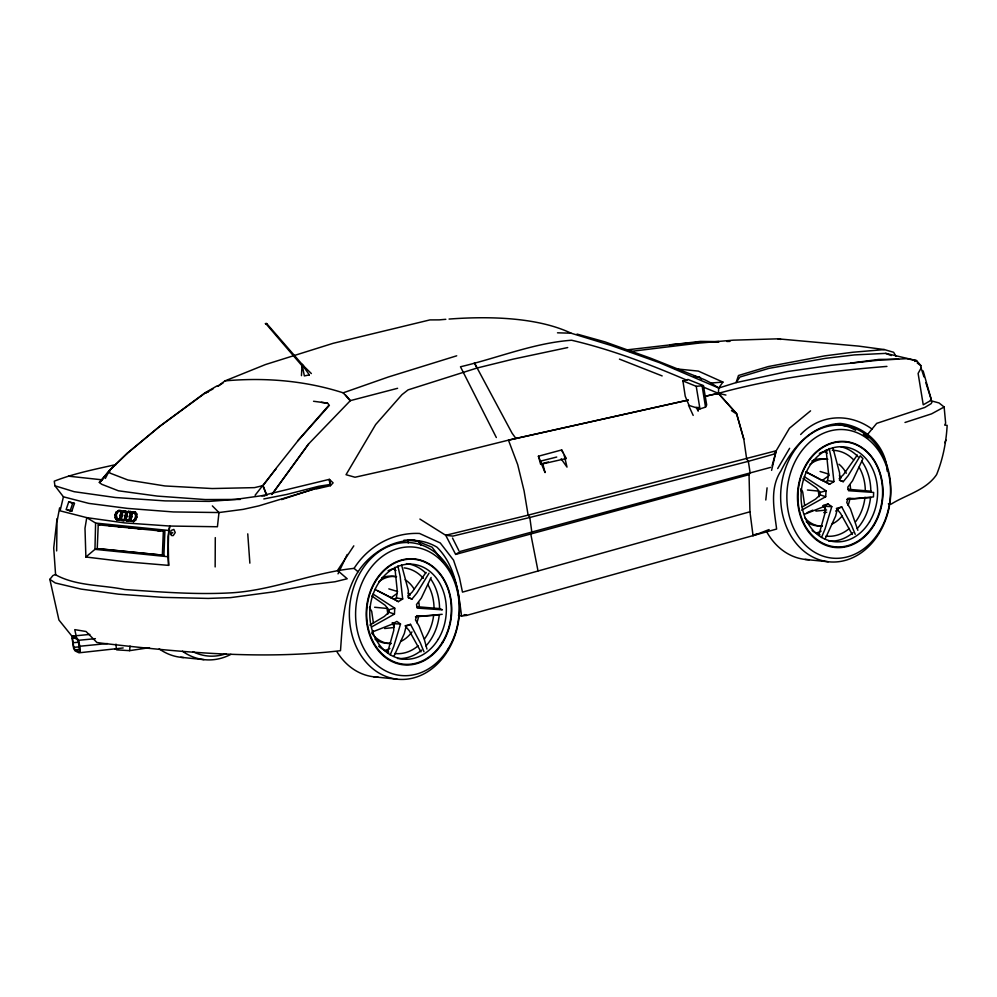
<?xml version="1.0" encoding="UTF-8"?>
<svg xmlns="http://www.w3.org/2000/svg" width="997" height="997" viewBox="0 0 997 997"><rect width="100%" height="100%" fill="white"/><g stroke="black" fill="none" stroke-linecap="round" stroke-linejoin="round"><path stroke-width="1.5" d="M215.153 566.944L215.29 537.607M57.028 521.605L59.608 507.834M56.642 550.917L57.066 518.614L53.713 548.014L55.595 574.783C76.258 586.199 101.981 584.815 124.737 589.526C160.779 592.006 196.97 594.947 233.099 592.717C274.437 589.825 312.996 572.602 354.072 568.377C368.18 546.119 393.042 532.261 419.525 533.457L440.263 542.954L453.535 560.152L459.405 577.462L462.483 592.118L749.943 511.785L749.046 474.647L750.118 472.79L748.348 461.324L746.666 458.981L743.799 439.079L736.584 413.531L718.376 393.341L702.698 386.799M212.349 505.89L218.979 512.545L217.421 526.752L169.851 526.042L124.625 522.902L86.764 517.642L84.994 528.211L85.879 556.999L94.964 549.347L95.6 523.064L86.764 517.642L60.094 510.838L63.422 496.818L54.935 485.788L54.262 481.19C74.177 473.338 95.313 469.251 116.113 464.527M931.921 401.031L939.049 402.95L944.134 407.013L945.642 423.189L944.67 425.096L947.15 425.345C946.253 442.12 942.913 458.994 936.607 474.597C926.051 490.25 906.36 494.587 891.144 504.133L888.352 503.784M168.643 565.374L167.97 556.725L168.692 530.454L169.851 526.042L168.119 536.61L168.643 565.374L124.251 561.647L85.879 556.999M392.245 622.614L393.952 623.723L393.74 630.503L387.484 652.798M98.229 524.796L164.891 531.401L163.894 555.279L97.232 548.674L98.229 524.796L99.787 524.821M162.349 555.267L163.346 531.389M371.694 626.889L394.438 614.09L394.75 608.195L373.028 594.05M801.65 510.177L825.703 496.705L826.014 490.798L804.305 476.666M301.455 375.645L302.066 364.503L311.363 373.551M675.368 368.778L698.336 371.096L722.925 382.088L718.725 388.032L718.376 393.341L736.646 413.992L743.799 439.079M116.612 649.857L129.573 650.655L130.059 646.068M765.796 499.995L767.079 487.845M377.365 590.648L394.264 599.209L396.382 597.976L397.292 591.233L394.849 567.343M820.082 479.482L825.541 481.813L827.647 480.591L828.557 473.849L826.114 449.946M372.479 633.494L373.04 630.615M771.603 470.36L776.202 450.756L789.474 428.236L810.561 410.851M772.077 465.873L776.202 450.756L528.123 515.137L445.709 535.289L419.899 519.063M371.981 632.098L391.173 624.571L396.843 621.405L400.507 624.022L393.728 646.492L390.226 654.855M823.522 505.217L828.108 504.021L831.785 506.626L824.993 529.108L821.503 537.458M818.749 535.401L825.005 513.119L825.229 506.339L831.785 506.626M68.718 501.915L66.114 509.629L70.139 510.9L71.846 511.1L74.451 503.385L68.718 501.915L74.451 503.385M70.139 510.9L72.744 503.186M431.115 577.437L421.32 598.1L416.497 604.556L417.257 608.095L442.381 609.828L440.013 608.631L416.721 606.675M117.123 520.035L115.752 518.016L115.664 514.963L116.886 512.047L118.942 510.377L121.061 510.589L122.419 512.608L122.519 515.648L121.298 518.577L119.241 520.247L116.263 519.487L115.016 517.655L114.942 514.888L116.038 512.234L118.942 510.377M117.484 519.15L116.263 519.487L119.216 519.325L117.484 519.15L116.3 515.025L117.285 512.645L118.967 511.287L120.687 511.461L117.908 510.726L118.967 511.287M120.799 512.72L119.777 518.128L121.883 520.509L124.002 520.721L126.058 519.051L127.28 516.134L127.192 513.081L125.821 511.062L123.703 510.85L120.799 512.72L125.46 511.947L122.668 511.199L123.728 511.773M121.061 510.589L119.827 510.913L121.073 512.745L121.148 515.511L120.051 518.153L118.182 519.674L119.241 520.247M133.61 520.783L130.657 520.933L133.635 521.705L135.704 520.023L136.913 517.107L136.826 514.053L135.455 512.047L132.314 512.171L130.445 513.692L129.336 516.334L129.423 519.101L130.657 520.933L133.61 520.783L136.277 517.044L135.094 512.919L133.374 512.745L131.691 514.103L129.585 519.125L127.716 520.633L125.796 520.446L124.55 518.614L125.572 513.206L128.476 511.336L130.595 511.548L131.953 513.567L132.053 516.62L130.831 519.537L128.775 521.207L125.796 520.446L128.738 520.284L130.42 518.926L131.342 514.066L129.361 511.872L127.442 511.685L130.221 512.421M944.807 442.705L945.979 440.026M338.02 573.836L347.205 554.469M923.147 370.909L931.098 398.987L930.213 400.806L923.234 404.807L918.112 373.401L921.116 368.055L920.916 365.637L916.542 360.602L885.71 353.374L854.417 354.907L825.292 358.359L768.774 368.404L739.911 377.028L736.11 382.599L718.725 388.032L659.416 362.646L610.974 345.423L571.069 333.197A427.725 145.226 -23.1 0 0 449.061 319.065M105.346 478.423L109.67 470.16L126.906 453.647L159.159 426.828L205.419 392.843L212.972 389.004M693.177 415.388L688.528 405.293L699.969 408.907L705.54 407.125L706.699 404.944L703.433 385.64L688.005 379.471L682.908 380.891L685.226 396.183L689.002 405.293M393.902 656.288L404.346 633.494L406.115 626.253L410.515 624.359L420.31 642.878L423.962 651.726M825.167 538.891L835.611 516.11L837.38 508.869L841.78 506.975L851.588 525.481L855.227 534.33M429.009 573.225L416.796 593.165L411.985 599.047L408.109 597.564M777.697 468.578L789.624 448.301M887.243 471.294C886.221 445.871 865.022 425.881 840.122 423.451C811.608 424.834 792.765 446.943 781.012 470.796C769.397 488.393 774.146 509.567 776.626 529.046L466.87 615.348L461.574 616.084C458.446 591.819 455.243 565.162 436.923 547.141C409.206 530.666 374.373 546.655 358.035 571.755C343.329 594.76 342.457 624.097 340.5 650.68C261.251 660.026 180.968 652.312 101.931 643.215L96.896 642.479L86.041 631.5L74.763 629.63L76.158 635.924M353.81 545.845L337.547 570.446L347.193 578.759L334.98 581.762L310.728 584.716L274.013 591.819L230.556 597.627L208.236 598.424L162.897 597.365L118.543 594.187L81.056 589.09L55.234 582.958L49.85 579.357L52.928 575.531L55.67 574.459M776.202 450.756L773.946 454.121L748.348 461.324L529.806 517.48L452.912 536.099L445.709 535.289L455.654 554.407L749.046 474.647M426.043 572.428L412.122 592.131L407.885 596.069M857.32 455.043L843.387 474.734L839.15 478.685M271.795 494.475L308.335 444.213L350.396 400.595L345.785 395.211M272.007 494.375L308.547 444.114M867.926 438.094L863.414 434.231L867.889 434.044L876.687 423.376L924.83 407.449L931.173 403.623L932.145 401.791L930.488 400.183M275.957 468.715L263.071 485.589L266.81 495.285M275.982 468.715L255.095 495.272M275.745 468.777L297.879 440.848L329.371 405.368L327.527 403.137A722.987 79.075 14.2 0 0 313.544 401.268M839.387 480.168L843.25 481.663L848.073 475.781L860.274 455.828L862.953 458.682L852.597 480.716L847.762 487.172L848.534 490.711L873.646 492.431L873.459 496.917L854.703 498.55L848.011 498.288L846.752 502.538L850.429 508.794L857.844 530.304M297.667 440.886L328.462 405.729M89.867 634.404L73.005 636.049L71.946 637.17L73.666 648.648L75.174 650.979L79.037 652.811L123.167 647.95M72.482 638.416L73.354 637.482L76.943 639.239L78.215 640.909L79.71 650.954L78.838 651.49L75.136 649.82L73.753 647.365L72.482 638.416L75.548 638.117M103.725 478.186L99.351 482.461L101.731 484.293L118.394 490.786L157.327 496.095L205.22 499.559L240.327 499.422M101.918 480.255L99.725 482.386L109.894 470.098L126.893 453.647M371.781 595.944L385.141 605.266L388.83 609.778L388.892 612.208L384.331 616.47L369.862 625.082M803.046 478.56L816.406 487.869L820.095 492.381L820.157 494.824L815.596 499.086L802.323 506.987M170.587 534.367L170.973 530.554L173.852 529.419L175.248 532.523L173.241 535.588L171.708 535.563L170.587 534.367L172.78 532.485M126.669 453.71L159.171 426.803M121.646 512.52L123.703 510.85M128.476 511.336L125.572 513.206L126.818 513.617L128.501 512.246M133.336 511.822L130.445 513.692L131.691 514.103M800.653 434.518C820.219 413.992 849.905 412.671 872.325 429.296M158.959 426.866L204.51 393.192L217.221 385.777M217.62 386.263L225.01 380.879L265.501 364.541L333.123 343.317L429.906 319.912L439.291 319.875A427.725 145.226 -23.1 0 1 445.821 319.314M391.011 597.864L396.769 593.664M822.276 480.467L829.192 475.432M835.673 511.087L837.979 509.417M944.134 407.013L931.584 413.855L904.989 422.479M218.031 386.238L223.203 382.811M455.654 554.407L460.377 551.403L770.644 467.381M394.264 599.209L398.376 601.627L402.676 598.973L400.133 576.191L397.89 565.885M825.541 481.813L829.641 484.243L833.941 481.588L831.398 458.807L829.155 448.488M115.116 649.147L116.288 648.449L115.976 644.124M828.108 504.021L822.438 507.174L804.616 514.203M281.59 499.597L316.859 487.994M807.109 512.67L812.804 510.128M914.635 361.437L916.542 360.602L906.522 358.671L878.93 360.166L831.361 365.288L787.393 371.545L736.11 382.599L738.478 375.508L768.176 366.584L824.556 355.892L852.884 352.24L884.376 349.586L893.648 352.29L896.054 356.415M769.111 529.569L753.059 535.75L749.943 511.785M752.685 535.439L756.985 533.819M63.422 496.818L88.845 503.398L127.354 508.383L173.341 511.947L218.979 512.545L243.106 509.38L258.784 505.89L324.86 485.875M567.704 347.554L513.343 359.094L477.015 368.03L408.085 389.877L401.965 394.662L375.657 424.548L346.034 474.709L355.019 477.239L398.862 467.443L508.458 440.151L688.167 400.071M225.01 380.879A787.318 448.837 -62.4 0 1 343.167 392.83L388.431 376.966L456.713 355.804M128.738 520.284L127.716 520.633L128.775 521.207M266.685 323.564L265.439 323.639L266.685 323.564L303.886 366.36L302.789 366.659L265.9 323.689M538.43 456.215L561.685 449.946L566.271 458.508L540.648 464.34L538.43 456.215L541.745 464.29M125.821 511.062L124.6 511.399L126.569 513.592M130.595 511.548L129.361 511.872L131.342 514.066M135.455 512.047L132.314 512.171L133.374 512.745M126.058 519.051L124.812 518.639L125.921 515.997L126.644 516.072L125.647 518.452L122.943 520.16L123.977 519.811L121.023 519.96L124.002 520.721M820.095 492.381L826.014 490.798M388.83 609.778L394.75 608.195M836.371 508.408L841.78 506.975M410.515 624.359L405.094 625.804L409.244 630.715L420.983 651.876M397.604 388.307L350.159 400.682L343.167 392.83M556.725 457.037L540.324 461.175L545.072 472.59L542.692 463.431L548.375 462.022M116.886 512.047L116.038 512.234L117.285 512.645M130.42 518.926L129.585 519.125L130.831 519.537M135.293 519.425L132.576 521.132L133.635 521.705M316.61 488.879L330.418 485.689L333.11 482.872L329.359 479.345L261.737 495.708L235.08 499.472L209.22 501.379L165.153 500.893L115.291 497.503L74.152 491.695L54.935 485.788M537.994 570.832L530.716 533.682L531.787 531.825L529.806 517.48L528.123 515.137L524.098 490.935L517.705 464.677L508.458 440.151L688.154 400.084M715.41 393.927L718.376 393.341C773.373 378.15 830.152 370.921 886.931 366.41M715.447 393.915L718.376 393.341L725.928 395.049M263.806 498.949L286.737 494.45L318.679 486.274L329.87 484.53L330.418 485.689L329.359 479.345L329.87 484.53M129.573 650.655L149.488 647.664M625.406 350.059L700.368 341.385L718.874 341.622M629.905 351.53L698.536 343.142L733.356 340.164L777.884 338.83L858.729 346.121L884.376 349.586M682.908 380.891L696.23 386.325L703.433 385.64M850.715 363.095L878.818 359.431L898.609 359.232M823.771 512.632L826.737 512.246M846.727 499.372L870.967 497.515M415.462 616.757L439.689 614.912M122.419 512.608L121.073 512.745L121.808 513.106M127.192 513.081L125.834 513.231L125.909 518.477L127.018 520.122M131.953 513.567L130.607 513.704L130.769 518.963L131.891 520.608M136.826 514.053L135.467 514.203L134.234 512.371L135.094 512.919M116.375 517.505L115.016 517.655L115.752 518.016M122.245 519.636L121.136 517.991L119.777 518.128L121.883 520.509M125.909 518.477L124.55 518.614L126.656 520.995M130.769 518.963L129.423 519.101L131.517 521.481M815.882 511.112L826.588 510.003M384.618 628.509L393.79 627.549M73.005 636.049L76.869 637.881L78.526 640.298L95.388 638.666M72.756 642.778L78.888 642.18M78.526 640.298L79.822 646.243L107.414 643.551M73.753 647.365L79.885 646.766M75.136 649.82L79.735 649.383M442.194 614.302L423.438 615.947L416.746 615.685L415.487 619.922L419.164 626.191L424.323 639.389L426.953 649.072M669.623 344.788L700.467 342.133L719.086 341.672M577.014 334.07L605.005 341.896L650.742 358.235L704.717 379.745L711.011 383.022L722.925 382.088M403.922 540.212L413.905 539.9L432.062 547.166L443.677 562.495M726.838 341.473L729.941 341.398M97.232 548.674L98.778 548.699M557.485 332.811L571.069 333.197M565.399 458.483L566.271 458.508M393.952 623.723L400.507 624.022M94.964 549.347L167.97 556.725M807.458 490.013L818.3 491.072L819.123 496.705M374.635 607.248L387.035 608.457L387.858 614.102M847.986 489.278L871.291 491.234M805.015 559.417L828.233 561.76M419.563 541.271L407.561 540.05L408.247 543.016M95.6 523.064L168.692 530.454M108.872 525.731L111.901 526.042M117.958 526.653L120.986 526.964M128.551 527.725L133.1 528.186M137.636 528.647L140.664 528.946M157.327 530.628L160.355 530.94M100.298 548.849L163.894 555.279M463.804 615.037L466.87 615.348L464.527 614.576M180.719 657.285L203.936 659.64M373.75 676.801L396.968 679.156M116.3 515.025L114.942 514.888L115.664 514.963M122.519 515.648L119.702 515.362L120.425 515.437M127.28 516.134L124.463 515.848L125.198 515.923M132.053 516.62L129.336 516.334L130.059 516.421L130.158 519.462M136.913 517.107L135.555 516.969L134.445 519.611L135.704 520.023M121.148 515.511L121.883 515.586L120.051 518.153L121.298 518.577M130.682 516.471L131.417 516.558M136.277 517.044L135.555 516.969L135.467 514.203L136.203 514.564M68.531 476.18L101.382 479.744L99.351 482.461L109.67 470.16L109.72 472.989L127.977 480.031L164.916 485.95L212.187 488.542L254.484 487.633L262.847 485.651L266.598 495.372M261.737 495.708L264.753 496.045M695.121 376.692L699.707 377.24L701.377 379.122M827.647 480.591L833.941 481.588M396.382 597.976L402.676 598.973M693.812 376.168L699.707 377.24M777.884 338.83L780.863 339.416M836.371 423.787L849.132 426.94L855.625 430.255M458.396 615.224L461.574 616.084M820.095 471.481L828.881 474.148M388.83 588.878L397.616 591.545M67.821 509.828L71.846 511.1M820.157 494.824L825.703 496.705M388.892 612.208L394.438 614.09M619.449 359.119L662.158 375.919M885.71 353.374L891.281 355.568M843.25 481.663L839.86 480.317L839.586 472.89L832.869 447.653M411.985 599.047L408.596 597.702L408.309 590.286L401.604 565.05M687.02 380.268C649.521 364.229 611.373 349.523 571.58 340.239C533.669 342.98 497.378 358.122 460.477 366.771L496.332 437.533M806.299 471.967L829.641 484.243M375.022 589.364L398.376 601.627M805.912 471.955L818.811 478.784M711.011 383.022L718.725 388.032M731.474 410.614L736.658 414.004M917.178 362.933L920.879 365.65M354.072 568.377L358.035 571.755M839.437 475.694L841.331 477.875M822.787 505.629L825.641 508.906M408.159 593.078L410.054 595.271M392.469 624.11L394.363 626.29M837.193 509.392L840.521 513.33L852.261 534.479M73.105 637.619L58.923 619.997L49.85 579.357M303.898 367.008L302.066 364.503L302.49 367.307M515.947 438.53L512.059 433.159L474.398 362.883L477.015 368.03M561.161 458.857L567.006 467.107L564.177 455.155M801.227 489.415L802.697 491.92L804.666 505.392M369.488 607.572L371.694 611.323L373.439 623.299M418.703 541.172L420.871 545.222M452.513 538.044L458.857 550.618M696.23 407.175L698.174 411.2M561.685 449.946L562.931 452.788M921.116 368.055L923.97 376.891M925.864 382.786L931.098 398.987M696.23 386.325L699.969 408.907M702.05 385.54L705.54 407.125M697.987 407.162L698.411 409.854M801.002 488.729L801.451 491.77M369.775 606.612L370.223 609.666M247.755 533.856L249.861 563.143M79.822 646.243L80.246 652.125M121.061 515.511L121.136 517.991M183.56 657.522A68.594 54.947 -84.2 0 1 159.184 648.86M230.893 654.356A68.594 54.947 -84.2 0 1 182.401 651.203M226.182 653.683A64.531 51.682 -84.2 0 1 192.895 651.639M809.302 559.691A68.594 54.947 -84.2 0 1 766.668 531.725M838.988 464.228A33.674 26.969 -84.2 0 1 846.303 473.251M850.167 485.24A33.674 26.969 -84.2 0 1 850.553 489.552M849.967 498.338A33.674 26.969 -84.2 0 1 848.086 505.392M842.303 515.785A33.674 26.969 -84.2 0 1 832.159 523.998M822.276 526.254A33.674 26.969 -84.2 0 1 805.028 518.141M810.05 464.303A33.674 26.969 -84.2 0 1 827.846 459.268M822.263 525.743A33.674 26.969 -84.2 0 1 806.274 521.705M811.845 461A33.674 26.969 -84.2 0 1 826.239 459.218M832.345 450.32A43.07 34.496 -84.2 0 1 853.681 459.904M859.09 467.144A43.07 34.496 -84.2 0 1 865.321 491.259M864.997 497.241A43.07 34.496 -84.2 0 1 855.688 521.655M849.394 528.435A43.07 34.496 -84.2 0 1 826.014 536.124M819.958 534.728A43.07 34.496 -84.2 0 1 812.106 530.554M819.347 453.373A43.07 34.496 -84.2 0 1 827.66 450.694M824.831 451.691A43.07 34.496 -84.2 0 1 827.223 453.137M821.142 531.127A43.07 34.496 -84.2 0 1 815.882 533.121M840.683 446.718A47.669 38.185 -84.2 0 1 858.081 456.788M861.782 461.299A47.669 38.185 -84.2 0 1 870.817 492.007M870.468 497.964A47.669 38.185 -84.2 0 1 857.258 528.547M852.909 532.722A47.669 38.185 -84.2 0 1 828.806 541.134M378.025 677.088A68.594 54.947 -84.2 0 1 336.949 651.751M405.156 579.805A33.674 26.969 -84.2 0 1 414.303 589.339M418.89 602.624A33.674 26.969 -84.2 0 1 419.288 606.936M418.703 615.735A33.674 26.969 -84.2 0 1 416.821 622.776M411.985 631.936A33.674 26.969 -84.2 0 1 400.894 641.383M390.998 643.651A33.674 26.969 -84.2 0 1 371.893 633.245M378.785 581.687A33.674 26.969 -84.2 0 1 396.582 576.652M390.998 643.127A33.674 26.969 -84.2 0 1 375.009 639.102M381.863 577.824A33.674 26.969 -84.2 0 1 394.974 576.602M404.159 567.891A43.07 34.496 -84.2 0 1 423.401 578.372M427.825 584.541A43.07 34.496 -84.2 0 1 434.044 608.644M433.732 614.638A43.07 34.496 -84.2 0 1 424.41 639.052M418.117 645.819A43.07 34.496 -84.2 0 1 394.75 653.509M388.693 652.125A43.07 34.496 -84.2 0 1 378.586 646.131M388.082 570.77A43.07 34.496 -84.2 0 1 393.329 568.764M393.566 569.075A43.07 34.496 -84.2 0 1 395.946 570.521M389.864 648.511A43.07 34.496 -84.2 0 1 384.618 650.518M406.477 563.629A47.669 38.185 -84.2 0 1 425.794 573.15M430.505 578.696A47.669 38.185 -84.2 0 1 439.552 609.404M439.203 615.361A47.669 38.185 -84.2 0 1 425.981 645.931M421.644 650.119A47.669 38.185 -84.2 0 1 397.541 658.519M321.271 402.327A722.862 79.523 14.3 0 1 327.527 403.174M207.887 392.07L205.419 392.843L207.887 392.095M718.376 393.341L704.779 396.37L718.376 393.341M309.332 374.884L304.359 375.931L302.066 364.503L309.332 374.884M879.628 531.089A64.531 51.682 -84.2 0 0 845.73 429.769A64.531 51.682 -84.2 0 0 790.683 520.87A64.531 51.682 -84.2 0 0 879.628 531.089M879.254 533.096A68.594 54.947 -84.2 0 0 843.225 425.395A68.594 54.947 -84.2 0 0 784.714 522.241A68.594 54.947 -84.2 0 0 879.254 533.096M873.708 524.721A52.704 42.21 -84.2 0 0 846.029 441.97A52.704 42.21 -84.2 0 0 801.065 516.371A52.704 42.21 -84.2 0 0 873.708 524.721M869.571 521.767A47.669 38.185 -84.2 0 0 844.534 446.918A47.669 38.185 -84.2 0 0 803.881 514.215A47.669 38.185 -84.2 0 0 869.571 521.767M874.02 525.17A53.24 42.647 -84.2 0 0 846.042 441.571A53.24 42.647 -84.2 0 0 800.628 516.745A53.24 42.647 -84.2 0 0 874.02 525.17M448.351 648.474A64.531 51.682 -84.2 0 0 414.453 547.166A64.531 51.682 -84.2 0 0 359.418 638.267A64.531 51.682 -84.2 0 0 448.351 648.474M447.989 650.493A68.594 54.947 -84.2 0 0 411.948 542.792A68.594 54.947 -84.2 0 0 353.437 639.638A68.594 54.947 -84.2 0 0 447.989 650.493M442.444 642.105A52.704 42.21 -84.2 0 0 414.752 559.354A52.704 42.21 -84.2 0 0 369.8 633.768A52.704 42.21 -84.2 0 0 442.444 642.105M438.306 639.152A47.669 38.185 -84.2 0 0 413.269 564.314A47.669 38.185 -84.2 0 0 372.604 631.612A47.669 38.185 -84.2 0 0 438.306 639.152M442.743 642.554A53.24 42.647 -84.2 0 0 414.777 558.956A53.24 42.647 -84.2 0 0 369.364 634.129A53.24 42.647 -84.2 0 0 442.743 642.554"/></g></svg>
